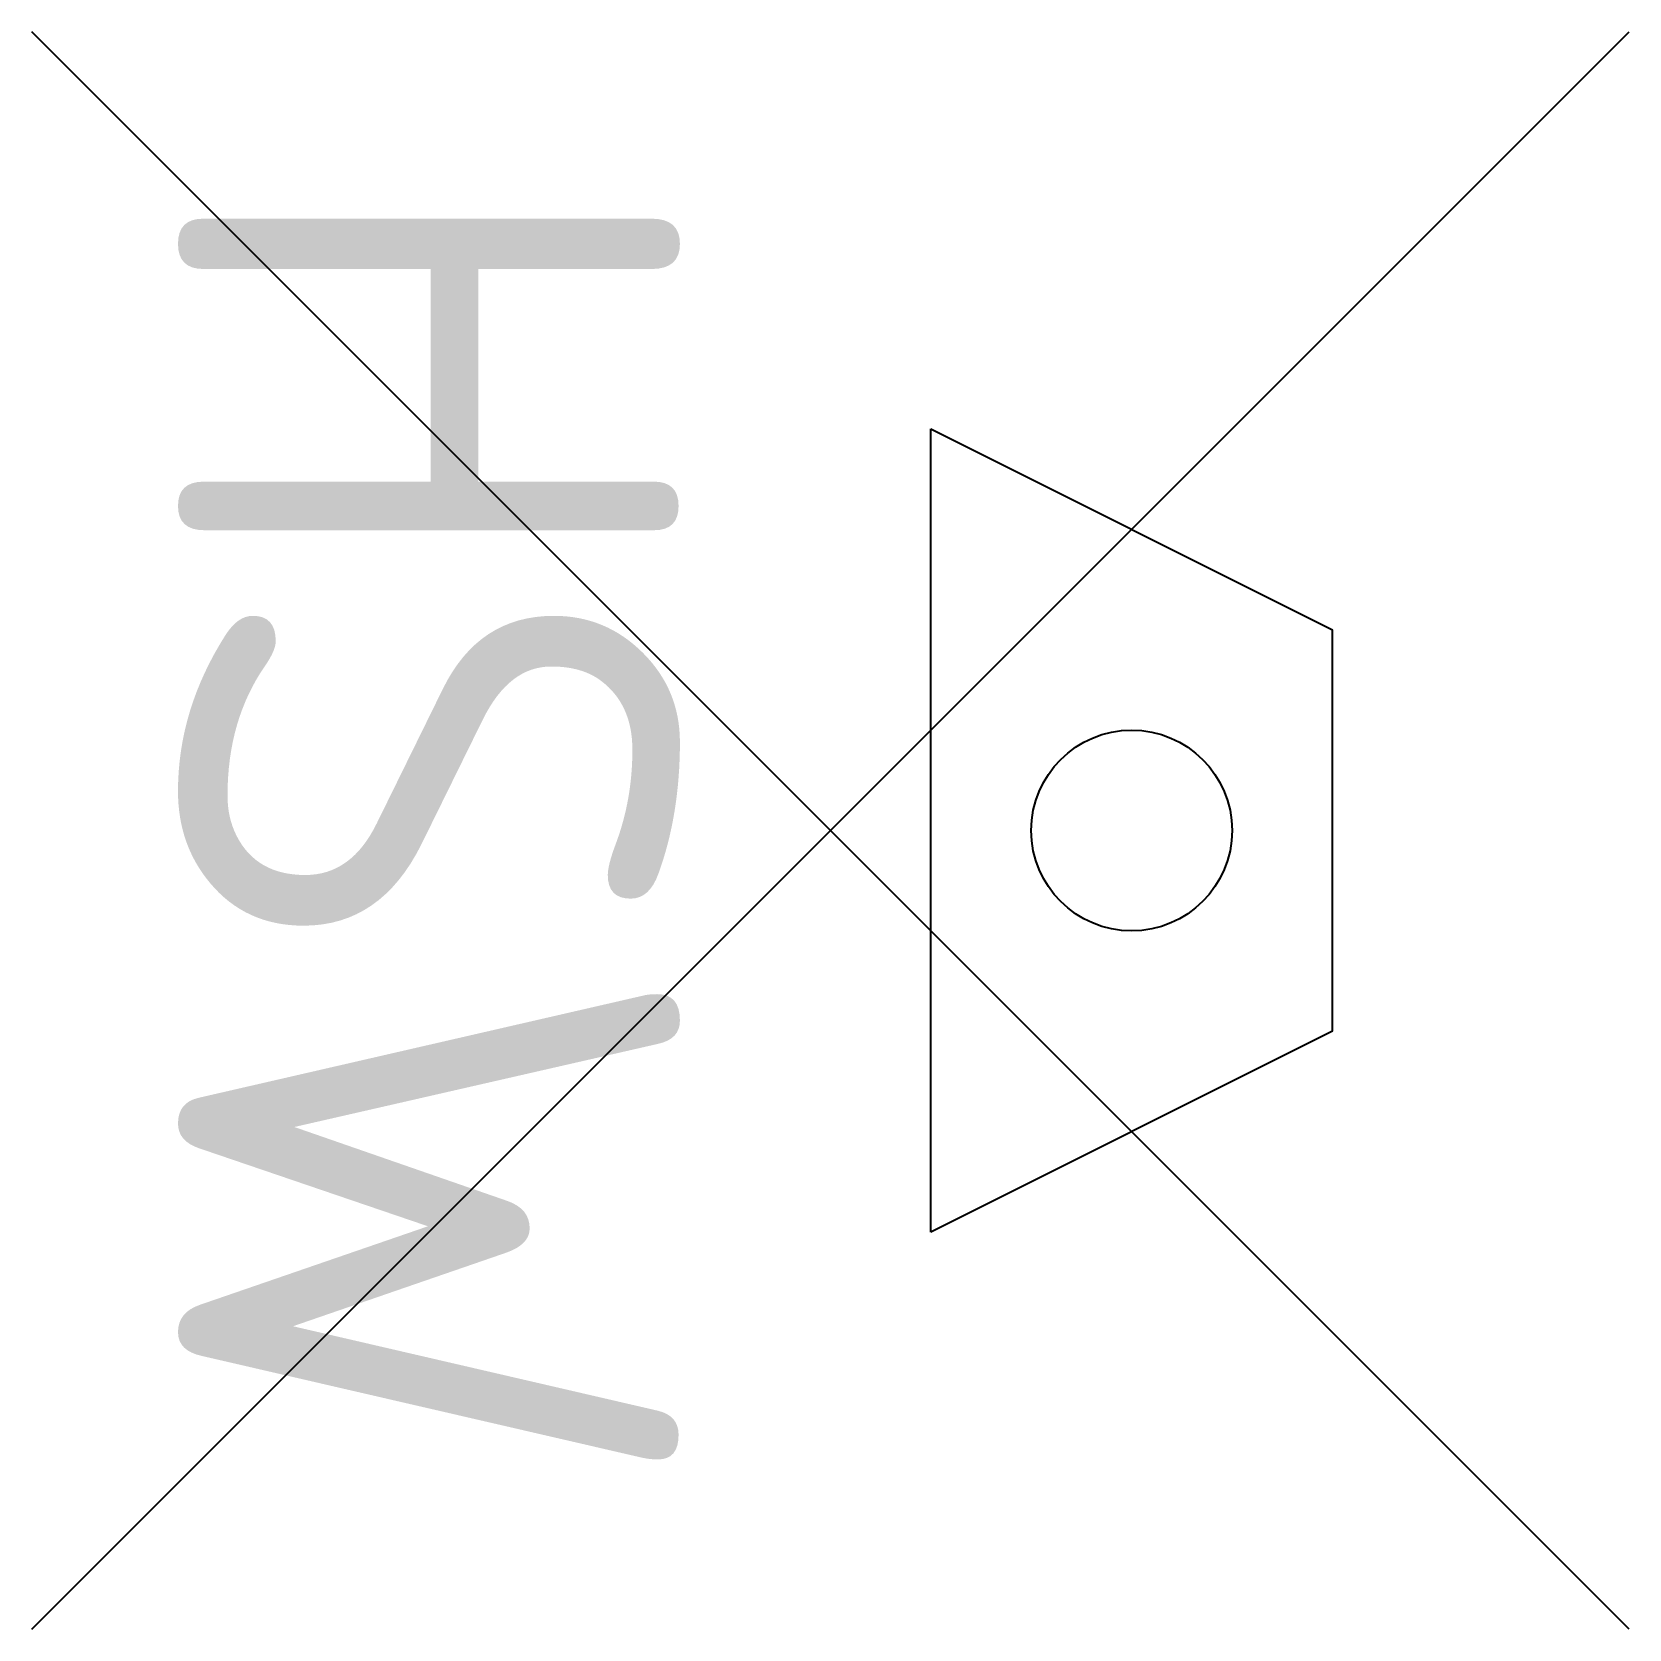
# Model space of a CAD drawing. Header units: metres. Extents: x -0.548 to 0.248, y -0.398 to 0.398.
import ezdxf
from ezdxf.enums import TextEntityAlignment as Align

# ---------------------------------------------------------------- set-up
doc = ezdxf.new("R2010")
doc.units = ezdxf.units.M
doc.header["$MEASUREMENT"] = 0
doc.styles.add('NLCS-ISO-T25', font='', dxfattribs={"height": 0.0025})
doc.styles.get('NLCS-ISO-T25').set_extended_font_data('NLCS-ISO')

msp = doc.modelspace()

# ---------------------------------------------------------------- linework, layer by layer
for p, q in [((-0.54775, -0.39775), (0.24775, 0.39775)), ((0.24775, -0.39775), (-0.54775, 0.39775)), ((-0.1, -0.2), (-0.1, 0.2)), ((-0.1, 0.2), (0.1, 0.1)), ((0.1, -0.1), (0.1, 0.1)), ((0.1, -0.1), (-0.1, -0.2))]:
    msp.add_line(p, q)
msp.add_circle((0, 0), 0.05)

# ---------------------------------------------------------------- texts
at = {"style": 'NLCS-ISO-T25'}
msp.add_text('HSW', height=0.25, rotation=270, dxfattribs=at).set_placement((-0.225, 0), align=Align.TOP_CENTER)

doc.saveas('drawing.dxf')
